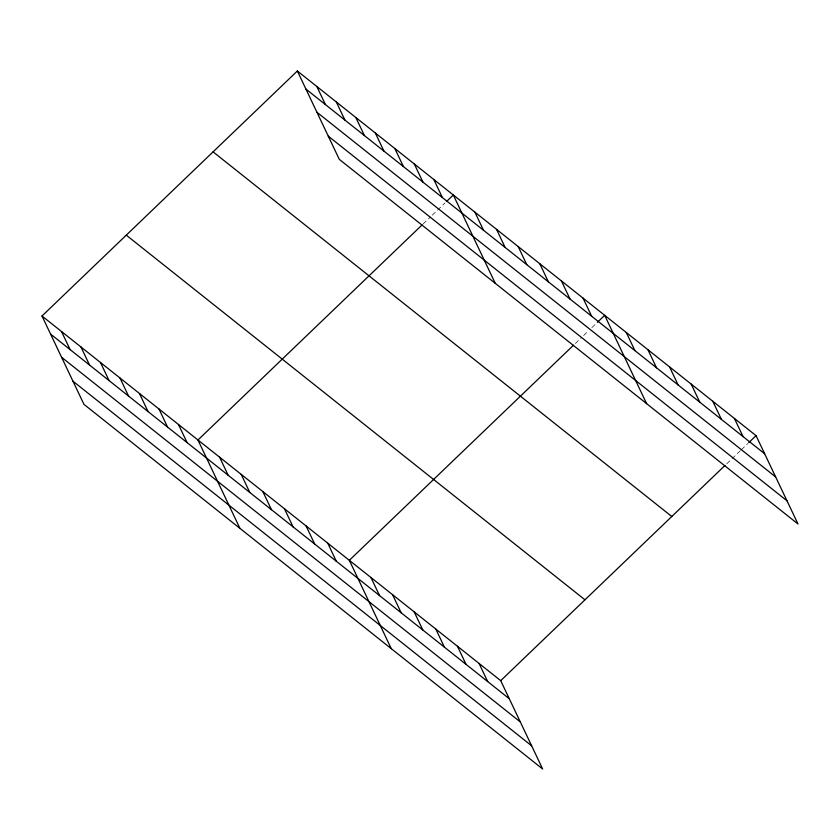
<?xml version="1.0" encoding="UTF-8"?>
<svg xmlns="http://www.w3.org/2000/svg" width="840" height="840" viewBox="0 0 840 840"><rect width="100%" height="100%" fill="white"/><g stroke="black" fill="none" stroke-linecap="round" stroke-linejoin="round"><path stroke-width="0.63" stroke-dasharray="4.2 3.15" d="M423.077 223.986L430.406 216.951M432.243 215.197L445.064 202.892M575.369 343.445L581.784 337.292M583.611 335.538L588.189 331.139M591.853 327.621L596.432 323.232M726.747 463.785L740.481 450.597M741.395 449.715L747.81 443.572"/><path stroke-width="1.26" d="M42 316.008L500.714 680.663L542.65 768.999L83.948 404.344L42 316.008L297.35 71.001L756.053 435.656L798 523.992L339.286 159.338L297.35 71.001M422.163 224.858L197.957 439.992L239.904 528.329M446.891 201.138L453.306 194.985L495.254 283.322M573.542 345.198L349.335 560.322L391.282 648.669M597.356 322.35L604.684 315.326L646.622 403.662M500.714 680.663L724.909 465.538M748.724 442.691L756.053 435.656M305.928 89.082L764.642 453.747M316.943 112.266L775.646 476.931M328.282 136.153L786.996 500.819M213.077 151.851L671.79 516.506M126.263 235.148L584.976 599.812M50.589 334.089L509.303 698.754M61.593 357.273L520.307 721.938M72.933 381.161L531.647 745.815M734.433 418.467L743.022 436.558M712.803 401.279L721.392 419.36M691.183 384.09L699.773 402.171M669.553 366.891L678.143 384.983M647.934 349.703L656.523 367.794M626.304 332.514L634.893 350.595M583.054 298.127L591.644 316.218M561.435 280.938L570.014 299.03M539.805 263.75L548.394 281.831M518.186 246.561L526.764 264.642M496.556 229.362L505.144 247.453M474.925 212.173L483.515 230.265M433.808 179.487L442.397 197.568M414.32 163.989L422.909 182.07M394.821 148.491L403.41 166.572M375.322 132.993L383.911 151.074M355.834 117.495L364.423 135.576M336.336 101.997L344.925 120.078M316.838 86.499L325.427 104.58M479.084 663.474L487.673 681.555M457.464 646.286L466.053 664.367M435.834 629.087L444.423 647.178M414.215 611.898L422.804 629.99M392.584 594.71L401.173 612.791M370.965 577.521L379.544 595.602M327.716 543.134L336.294 561.225M306.086 525.945L314.675 544.026M284.456 508.757L293.044 526.837M262.836 491.558L271.425 509.649M241.206 474.369L249.795 492.461M219.587 457.181L228.175 475.262M178.469 424.494L187.058 442.575M158.97 408.996L167.559 427.077M139.472 393.498L148.06 411.579M119.984 378L128.573 396.081M100.485 362.502L109.074 380.583M80.986 347.004L89.576 365.085M61.498 331.506L70.088 349.587"/></g></svg>
